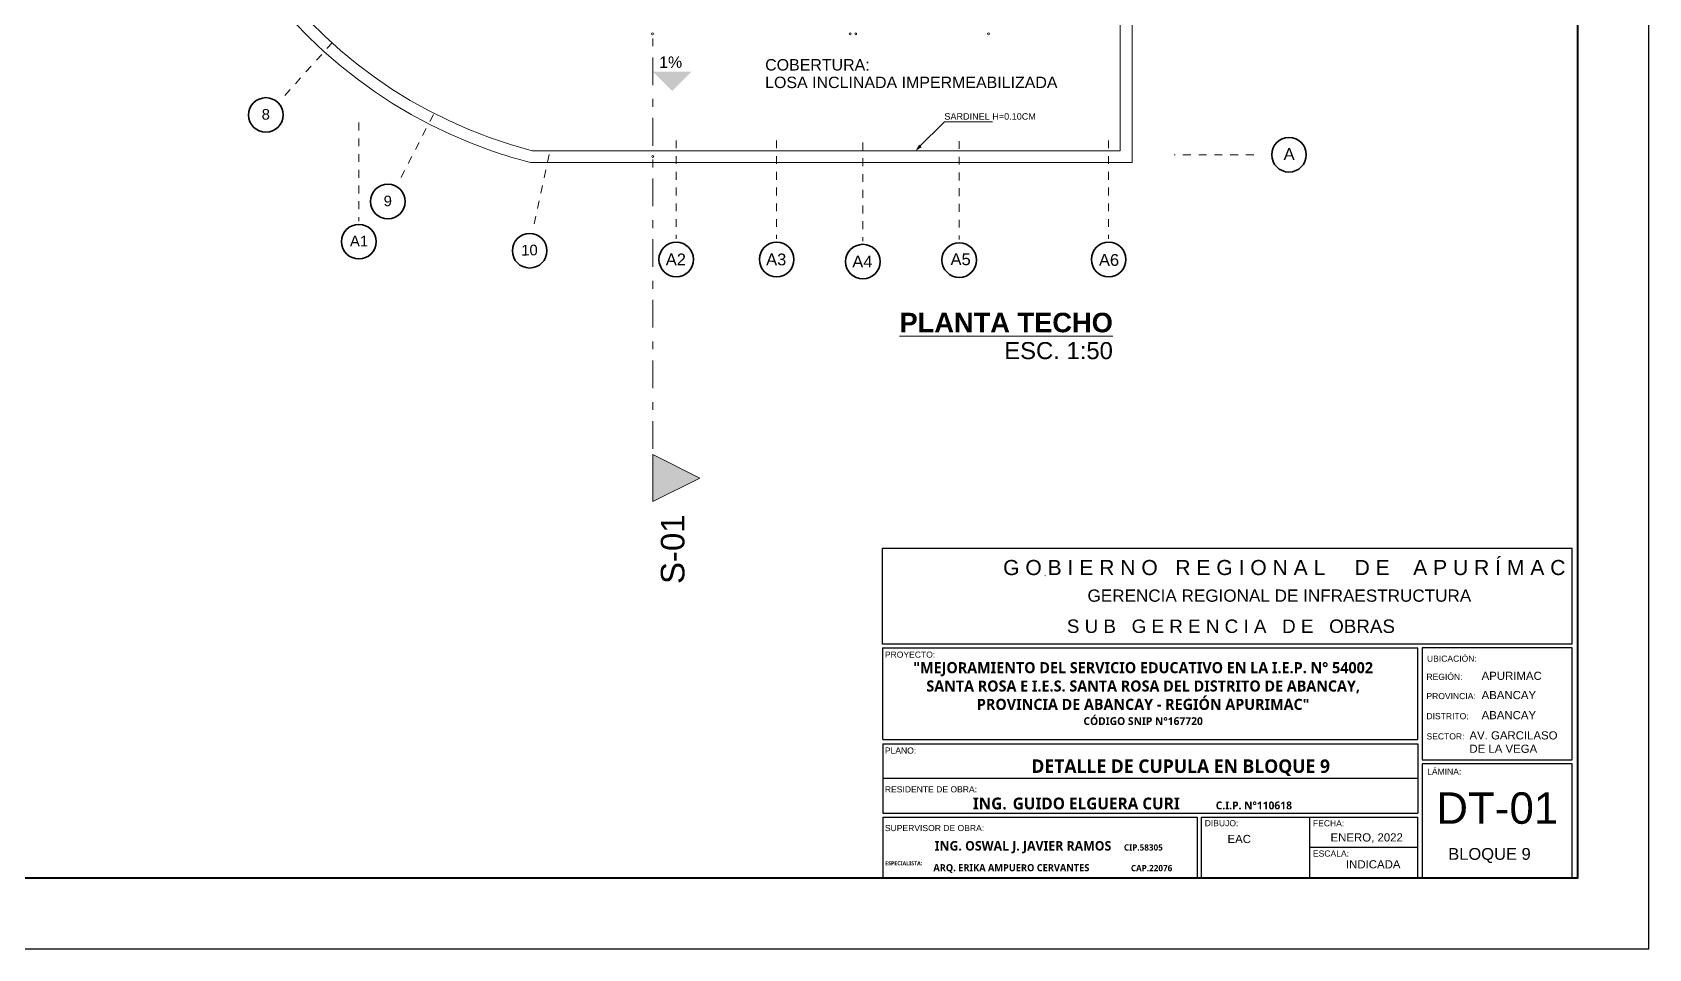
# Model space of a CAD drawing. Header units: metres. Extents: x 173 to 310, y -9 to 45.
# Drawn here: x 289.26 to 309.79, y -8.5 to 3.14 of the extents above; entities that cross this region are included whole.
import ezdxf

# ---------------------------------------------------------------- set-up
doc = ezdxf.new("R2010")
doc.units = ezdxf.units.M
doc.header["$MEASUREMENT"] = 0
doc.linetypes.add('Dot & Dashed', pattern=[0.017025, 0.008961, -0.00448, 0, -0.003584])
doc.linetypes.add('Punto&Rayas', pattern=[0.670278, 0.352778, -0.176389, 0, -0.141111])
for name, color, linetype, lineweight in [('Annotation - Label_Pen_No__1', 7, 'Continuous', 13), ('Annotation - Text_Pen_No__1', 7, 'Continuous', 13), ('Drawing & Figure_Pen_No__1', 7, 'Continuous', 13), ('Drawing & Figure_Pen_No__122', 9, 'Continuous', 13), ('Drawing & Figure_Pen_No__7', 7, 'Continuous', 35), ('Estructura – Carga_Pen_No__1', 7, 'Continuous', 13), ('Interior - Stair & Railing_Pen_No__122', 9, 'Continuous', 13), ('LINEAS_IND.', 252, 'Continuous', 5), ('Membrete', 250, 'Continuous', 15)]:
    doc.layers.add(name, color=color, linetype=linetype, lineweight=lineweight)
for name, color, linetype, lineweight, true_color in [('Annotation - Text_Pen_No__167', 7, 'Continuous', 13, 0x6a6a6a), ('Drawing & Figure_Pen_No__167', 7, 'Continuous', 13, 0x6a6a6a), ('Marcador - Secciones_Pluma_Nº__25', 7, 'Continuous', 0, 0x555555), ('Marcador - Secciones_Pluma_Nº__85', 7, 'Continuous', 0, 0x80aa00), ('Structural - Bearing_Pen_No__87', 7, 'Continuous', 20, 0x6a6a6a)]:
    doc.layers.add(name, color=color, linetype=linetype, lineweight=lineweight, true_color=true_color)
doc.styles.add('Estilo_Generado_1', font='arial.ttf')
doc.styles.add('Generales', font='arial.ttf', dxfattribs={"height": 0.15})
doc.styles.add('GENERATED_STYLE_1', font='arial.ttf')
doc.styles.add('GENERATED_STYLE_2', font='arialbd.ttf')

msp = doc.modelspace()

# ---------------------------------------------------------------- hatches: boundary and pattern name
at = {"layer": 'Annotation - Label_Pen_No__1', "linetype": 'Continuous', "lineweight": 13}
msp.add_hatch(color=7, dxfattribs=at).paths.add_polyline_path([(300.478, 1.638), (300.555, 1.683), (300.522, 1.715)])
at = {"layer": 'Estructura – Carga_Pen_No__1', "linetype": 'Continuous', "lineweight": 13}
msp.add_hatch(color=7, dxfattribs=at).paths.add_polyline_path([(297.629, 2.642), (297.143, 2.642), (297.386, 2.399)])
at = {"layer": 'Marcador - Secciones_Pluma_Nº__25', "linetype": 'Continuous', "lineweight": 0, "true_color": 0x555555}
msp.add_hatch(color=251, dxfattribs=at).paths.add_polyline_path([(297.138, -2.821), (297.738, -2.521), (297.138, -2.221)])

# ---------------------------------------------------------------- linework, layer by layer
msp.add_lwpolyline([(266.792, -8.502), (309.792, -8.502), (309.792, 21.998), (266.792, 21.998)], close=True)
msp.add_lwpolyline([(266.792, -8.502), (309.792, -8.502), (309.792, 21.998), (266.792, 21.998)], close=True)
at = {"lineweight": 40}
msp.add_lwpolyline([(267.692, -7.602), (308.892, -7.602), (308.892, 21.098), (267.692, 21.098)], close=True, dxfattribs=at)
at = {"layer": 'Annotation - Label_Pen_No__1', "color": 7, "linetype": 'Continuous', "lineweight": 13}
for p, q in [((300.517, 1.678), (300.844, 2.005)), ((300.844, 2.005), (301.454, 2.005))]:
    msp.add_line(p, q, dxfattribs=at)
at = {"layer": 'Drawing & Figure_Pen_No__122', "color": 9, "linetype": 'Dot & Dashed', "lineweight": 13}
for p, q in [((293.067, 3.011), (292.407, 2.278)), ((294.352, 2.097), (293.901, 1.219)), ((293.405, 1.996), (293.405, 0.743)), ((297.438, 1.77), (297.438, 0.517)), ((298.713, 1.77), (298.713, 0.517)), ((299.808, 1.742), (299.808, 0.489)), ((301.033, 1.762), (301.033, 0.509)), ((302.931, 1.77), (302.931, 0.517)), ((295.825, 1.589), (295.612, 0.626))]:
    msp.add_line(p, q, dxfattribs=at)
at = {"layer": 'Drawing & Figure_Pen_No__167', "color": 251, "linetype": 'Dot & Dashed', "lineweight": 13, "true_color": 0x6a6a6a}
msp.add_line((304.775, 1.588), (303.763, 1.588), dxfattribs=at)
at = {"layer": 'Drawing & Figure_Pen_No__7', "color": 7, "linetype": 'Continuous', "lineweight": 35}
for centre in [(292.224, 2.093), (305.222, 1.588), (293.774, 0.993), (293.405, 0.483), (295.575, 0.368), (297.438, 0.257), (298.713, 0.257), (299.808, 0.229), (301.033, 0.249), (302.931, 0.257)]:
    msp.add_circle(centre, 0.22, dxfattribs=at)
at = {"layer": 'Interior - Stair & Railing_Pen_No__122', "color": 9, "linetype": 'Continuous', "lineweight": 13}
for points in [[(297.137, 3.137, 1), (297.137, 3.113, 1)], [(299.647, 3.137, 1), (299.647, 3.113, 1)], [(299.717, 3.137, 1), (299.717, 3.113, 1)], [(301.391, 3.125, 1), (301.415, 3.125, 1)], [(297.138, 1.577, 1), (297.138, 1.553, 1)]]:
    msp.add_lwpolyline(points, format="xyb", close=True, dxfattribs=at)
at = {"layer": 'LINEAS_IND.', "color": 7, "ltscale": 0.5}
msp.add_line((302.118, -3.76, 0.509), (302.128, -3.765, 0.509), dxfattribs=at)
at = {"layer": 'Marcador - Secciones_Pluma_Nº__25', "color": 251, "linetype": 'Continuous', "lineweight": 0, "true_color": 0x555555, "flags": 128}
msp.add_lwpolyline([(297.138, -2.821), (297.138, -2.221), (297.738, -2.521)], close=True, dxfattribs=at)
at = {"layer": 'Marcador - Secciones_Pluma_Nº__85', "color": 64, "linetype": 'Punto&Rayas', "lineweight": 0, "true_color": 0x80aa00}
msp.add_line((297.138, 15.92), (297.138, -2.221), dxfattribs=at)
at = {"layer": 'Membrete', "color": 7, "lineweight": 30, "ltscale": 0.5}
for p, q in [((300.059, -4.633), (300.059, -3.412)), ((300.059, -3.412), (308.821, -3.412)), ((308.821, -4.633), (300.059, -4.633)), ((300.059, -4.678), (306.858, -4.678)), ((300.059, -4.678), (300.059, -5.845)), ((300.061, -5.845), (306.858, -5.845)), ((300.061, -5.897), (306.858, -5.897)), ((300.061, -5.897), (300.061, -6.78)), ((306.858, -5.897), (306.858, -6.78)), ((306.858, -6.339), (300.061, -6.339)), ((300.061, -6.78), (306.858, -6.78)), ((300.061, -6.83), (304.056, -6.83)), ((300.061, -6.83), (300.061, -7.602)), ((304.056, -6.83), (304.056, -7.602)), ((304.108, -6.83), (306.858, -6.83)), ((304.108, -6.83), (304.108, -7.602)), ((306.858, -7.216), (305.483, -7.216))]:
    msp.add_line(p, q, dxfattribs=at)
at = {"layer": 'Membrete', "color": 7, "lineweight": 20, "ltscale": 0.5}
msp.add_line((308.551, -3.412), (300.059, -3.412), dxfattribs=at)
at = {"layer": 'Membrete', "color": 7, "lineweight": 30, "ltscale": 0.5}
for points in [[(308.821, -4.633), (308.821, -3.412)], [(306.858, -5.845), (306.858, -4.678)], [(308.821, -6.103), (308.821, -4.678)], [(308.821, -7.602), (308.821, -6.153)], [(304.108, -7.602), (306.858, -7.602), (306.858, -6.83)], [(305.483, -6.83), (305.483, -7.602)]]:
    msp.add_lwpolyline(points, dxfattribs=at)
for points in [[(308.821, -4.678), (306.914, -4.678), (306.914, -6.103), (308.821, -6.103)], [(308.821, -6.153), (306.914, -6.153), (306.914, -7.602), (308.821, -7.602)]]:
    msp.add_lwpolyline(points, close=True, dxfattribs=at)
at = {"layer": 'Membrete', "color": 7, "lineweight": 18, "ltscale": 0.5}
msp.add_lwpolyline([(300.061, -7.602), (304.056, -7.602)], dxfattribs=at)
at = {"layer": 'Structural - Bearing_Pen_No__87', "color": 251, "linetype": 'Continuous', "lineweight": 20, "true_color": 0x6a6a6a}
for points in [[(303.078, 13.597), (303.078, 1.638)], [(303.228, 1.488), (303.228, 13.747)], [(295.587, 1.488), (303.078, 1.488)], [(303.078, 1.638), (295.607, 1.638)], [(303.228, 1.488), (303.078, 1.488)]]:
    msp.add_lwpolyline(points, dxfattribs=at)
for radius, start, end in [(6.227, 90.003, 250.8019), (6.077, 90.0028, 255.3978), (6.227, 250.8019, 255.5757)]:
    msp.add_arc((297.138, 7.519), radius, start, end, dxfattribs=at)

# ---------------------------------------------------------------- texts
at = {"layer": 'Annotation - Label_Pen_No__1', "color": 7, "linetype": 'Continuous', "lineweight": 13, "insert": (300.844, 2.032), "char_height": 0.0825, "attachment_point": 7, "style": 'GENERATED_STYLE_1'}
msp.add_mtext('\\A1;{\\pql;\\fArial|b0|i0|c0|p34;SARDINEL H=0.10CM}', dxfattribs=at)
at = {"layer": 'Annotation - Text_Pen_No__1', "color": 7, "linetype": 'Continuous', "lineweight": 13, "insert": (301.629, -0.421), "char_height": 0.24776, "attachment_point": 2, "line_spacing_factor": 0.901362, "style": 'GENERATED_STYLE_2'}
msp.add_mtext('\\A1;\\pxqc;{\\LPLANTA TECHO\\P\\pqr;\\fArial|b0|i0|c0|p34;\\H0.875x;\\lESC. 1:50}', dxfattribs=at)
at = {"layer": 'Annotation - Text_Pen_No__167', "color": 251, "linetype": 'Continuous', "lineweight": 13, "true_color": 0x6a6a6a, "insert": (297.513, 2.837), "char_height": 0.145, "attachment_point": 3, "style": 'GENERATED_STYLE_1'}
msp.add_mtext('\\A1;{\\pqr;\\fArial|b0|i0|c0|p34;1%}', dxfattribs=at)
at = {"layer": 'Annotation - Text_Pen_No__167', "color": 251, "linetype": 'Continuous', "lineweight": 13, "true_color": 0x6a6a6a, "insert": (298.567, 2.803), "char_height": 0.145, "attachment_point": 1, "line_spacing_factor": 0.923713, "style": 'GENERATED_STYLE_1'}
msp.add_mtext('\\A1;{\\pql;\\fArial|b0|i0|c0|p34;COBERTURA\\fArial|b0|i0|c0|p34;:\\P\\pql;\\fArial|b0|i0|c0|p34;LOSA\\fArial|b0|i0|c0|p34; INCLINADA\\fArial|b0|i0|c0|p34; IMPERMEABILIZADA}', dxfattribs=at)
at = {"layer": 'Drawing & Figure_Pen_No__1', "color": 7, "linetype": 'Continuous', "lineweight": 13, "insert": (305.154, 1.522), "char_height": 0.15, "attachment_point": 7, "style": 'GENERATED_STYLE_1'}
msp.add_mtext('\\A1;{\\pql;\\fArial|b0|i0|c0|p34;A}', dxfattribs=at)
at = {"layer": 'Drawing & Figure_Pen_No__7', "color": 7, "linetype": 'Continuous', "lineweight": 35, "style": 'GENERATED_STYLE_1'}
for s, insert, char_height, attachment_point, rotation in [('\\A1;{\\pqr;\\fArial|b0|i0|c0|p34;8}', (292.274, 2.03), 0.135, 9, 358.7118), ('\\A1;{\\pqr;\\fArial|b0|i0|c0|p34;9}', (293.825, 0.931), 0.135, 9, 359.9996), ('\\A1;{\\pql;\\fArial|b0|i0|c0|p34;A1}', (293.292, 0.424), 0.135, 7, 359.7107), ('\\A1;{\\pqr;\\fArial|b0|i0|c0|p34;1\\fArial|b0|i0|c0|p34;0}', (295.679, 0.308), 0.135, 9, 1.112), ('\\A1;{\\pql;\\fArial|b0|i0|c0|p34;A2}', (297.304, 0.183), 0.15, 7, 359.7107), ('\\A1;{\\pql;\\fArial|b0|i0|c0|p34;A3}', (298.579, 0.181), 0.15, 7, 359.7107), ('\\A1;{\\pql;\\fArial|b0|i0|c0|p34;A4}', (299.674, 0.156), 0.15, 7, 359.7107), ('\\A1;{\\pql;\\fArial|b0|i0|c0|p34;A5}', (300.922, 0.183), 0.15, 7, 359.7107), ('\\A1;{\\pql;\\fArial|b0|i0|c0|p34;A6}', (302.807, 0.174), 0.15, 7, 359.7107)]:
    msp.add_mtext(s, dxfattribs=dict(at, insert=insert, char_height=char_height, attachment_point=attachment_point, rotation=rotation))
at = {"layer": 'Marcador - Secciones_Pluma_Nº__25', "color": 251, "lineweight": 0, "true_color": 0x555555, "insert": (297.546, -3.868), "char_height": 0.3, "attachment_point": 7, "rotation": 90, "style": 'Estilo_Generado_1'}
msp.add_mtext('\\A1;\\pxql,t0;S-01', dxfattribs=at)
at = {"layer": 'Membrete', "color": 7, "lineweight": 5, "style": 'Generales'}
for s, height, p in [('G O B I E R N O   R E G I O N A L     D E    A P U R Í M A C   ', 0.19177, (301.59, -3.754)), ('GERENCIA REGIONAL DE INFRAESTRUCTURA', 0.15549, (302.662, -4.093)), ('S U B   G E R E N C I A   D E   OBRAS', 0.17104, (302.4, -4.49))]:
    msp.add_text(s, height=height, dxfattribs=at).set_placement(p)
at = {"layer": 'Membrete', "color": 7, "ltscale": 0.5, "style": 'Generales'}
for s, height, p in [('PROYECTO:', 0.0777, (300.088, -4.804)), ('UBICACIÓN:', 0.0777, (306.975, -4.855)), ('REGIÓN:', 0.0777, (306.968, -5.086)), ('APURIMAC', 0.1037, (307.669, -5.086)), ('PROVINCIA:', 0.0777, (306.968, -5.331)), ('ABANCAY', 0.1037, (307.669, -5.331)), ('DISTRITO:', 0.0777, (306.968, -5.586)), ('ABANCAY', 0.1037, (307.669, -5.586)), ('AV. GARCILASO  ', 0.10366, (307.515, -5.843)), ('PLANO:', 0.0777, (300.088, -6.023)), ('SECTOR: ', 0.0777, (306.969, -5.843)), ('DE LA VEGA', 0.1037, (307.514, -6.013)), ('LÁMINA:', 0.0777, (306.977, -6.291)), ('RESIDENTE DE OBRA:', 0.07775, (300.088, -6.516)), ('DT-01', 0.3995, (307.093, -6.915)), ('SUPERVISOR DE OBRA:', 0.07775, (300.088, -7.008)), ('DIBUJO:', 0.0777, (304.151, -6.946)), ('FECHA:', 0.0777, (305.526, -6.947)), ('EAC', 0.1038, (304.441, -7.16)), ('ENERO, 2022', 0.10378, (305.75, -7.14)), ('ESCALA:', 0.0777, (305.526, -7.332)), ('INDICADA', 0.1037, (305.946, -7.482)), ('BLOQUE 9', 0.15, (307.245, -7.373))]:
    msp.add_text(s, height=height, dxfattribs=at).set_placement(p)
at = {"layer": 'Membrete', "color": 7, "ltscale": 0.5, "attachment_point": 1, "style": 'Generales'}
for s, insert, char_height, width in [('\\pxqc;{\\fTrebuchet MS|b1|i0|c0|p34;\\H0.6891x;"MEJORAMIENTO DEL SERVICIO EDUCATIVO EN LA I.E.P. N° 54002 \\PSANTA ROSA E I.E.S. SANTA ROSA DEL DISTRITO DE ABANCAY, \\PPROVINCIA DE ABANCAY - REGIÓN APURIMAC"\\H1.4512x;\\P\\H0.49222x;CÓDIGO SNIP N°167720}', (299.948, -4.861), 0.202926, 6.84244), ('\\pxqc;{\\fTrebuchet MS|b1|i0|c0|p34;DETALLE DE CUPULA EN BLOQUE 9}', (300.744, -6.097), 0.17156, 6.20353), ('\\pxi-2.5313,l3.5313,t3.5313;{\\fTrebuchet MS|b1|i0|c0|p34;\\H0.88598x;ING.^IGUIDO ELGUERA CURI         \\H0.66667x;C.I.P. N°110618}', (301.035, -6.582), 0.169105, 5.26327), ('{\\fTrebuchet MS|b1|i0|c0|p34;\\H1.0054x;ING. OSWAL J. JAVIER RAMOS \\H0.73511x;    \\H0.89565x;CIP.58305}', (300.721, -7.135), 0.119351, 4.28922), ('{\\fTrebuchet MS|b1|i0|c0|p34;ESPECIALISTA:}', (300.092, -7.392), 0.04994, 0.87344), ('\\pxt8;{\\fTrebuchet MS|b1|i0|c0|p34;\\H0.75408x;ARQ. ERIKA AMPUERO CERVANTES\\H1.3333x;             \\H0.6584x;CAP.22076}', (300.704, -7.428), 0.119351, 4.10279)]:
    msp.add_mtext(s, dxfattribs=dict(at, insert=insert, char_height=char_height, width=width))

doc.saveas('drawing.dxf')
